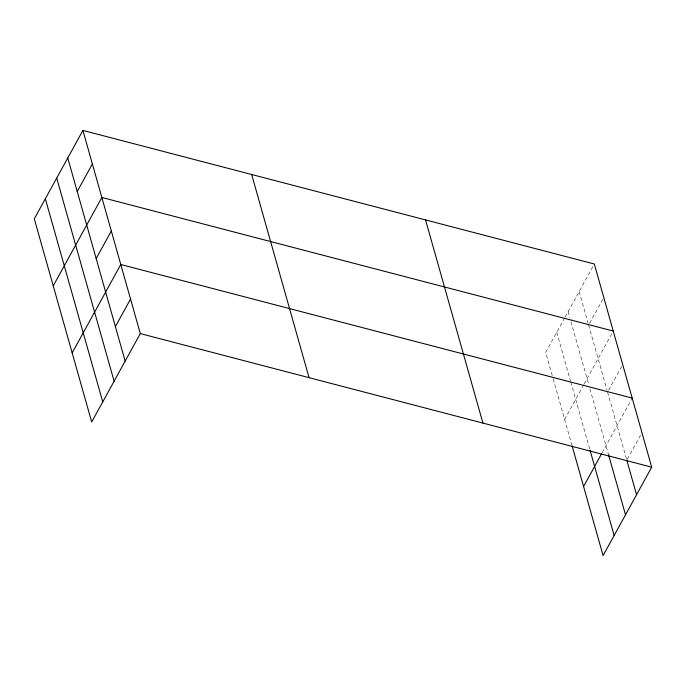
<?xml version="1.0" encoding="UTF-8"?>
<svg xmlns="http://www.w3.org/2000/svg" width="686" height="686" viewBox="0 0 686 686"><rect width="100%" height="100%" fill="white"/><g stroke="black" fill="none" stroke-linecap="round" stroke-linejoin="round"><path stroke-width="0.51" stroke-dasharray="3.43 2.57" d="M564.655 317.935L545.704 352.415L552.873 377.815M565.153 317.035L594.308 264.007M589.643 323.243L602.762 299.362M564.638 419.463L583.597 384.983M584.095 384.083L613.25 331.055M608.576 390.283L621.705 366.41M602.042 452.923L632.183 398.094M627.304 459.268L641.942 432.634M579.164 291.55L588.056 323.046M588.631 325.078L606.999 390.094M607.573 392.126L626.515 459.166M568.119 311.641L569.843 317.738M570.992 321.794L588.777 384.777M589.926 388.842L608.585 454.869M556.74 332.333L570.52 381.09M570.803 382.111L589.746 449.15M553.165 378.826L571.815 444.854"/><path stroke-width="1.03" d="M82.903 130.417L34.3 218.825L91.692 421.993L140.296 333.585L82.903 130.417L594.308 264.007L651.7 467.175L603.097 555.583L572.098 445.874M77.226 191.488L92.378 163.937M53.242 285.873L101.845 197.465L613.25 331.055M96.169 258.536L111.312 230.985M72.184 352.921L120.787 264.504L632.183 398.094M115.394 326.596L130.546 299.045M583.58 486.511L601.545 453.823M140.296 333.585L651.7 467.175M626.798 460.186L636.557 494.717M608.585 454.869L625.512 514.809M590.029 450.17L614.142 535.5M425.543 219.923L482.935 423.091M251.668 174.501L309.06 377.669M67.76 157.969L125.152 361.128M56.715 178.051L114.116 381.219M45.345 198.743L102.737 401.91"/></g></svg>
